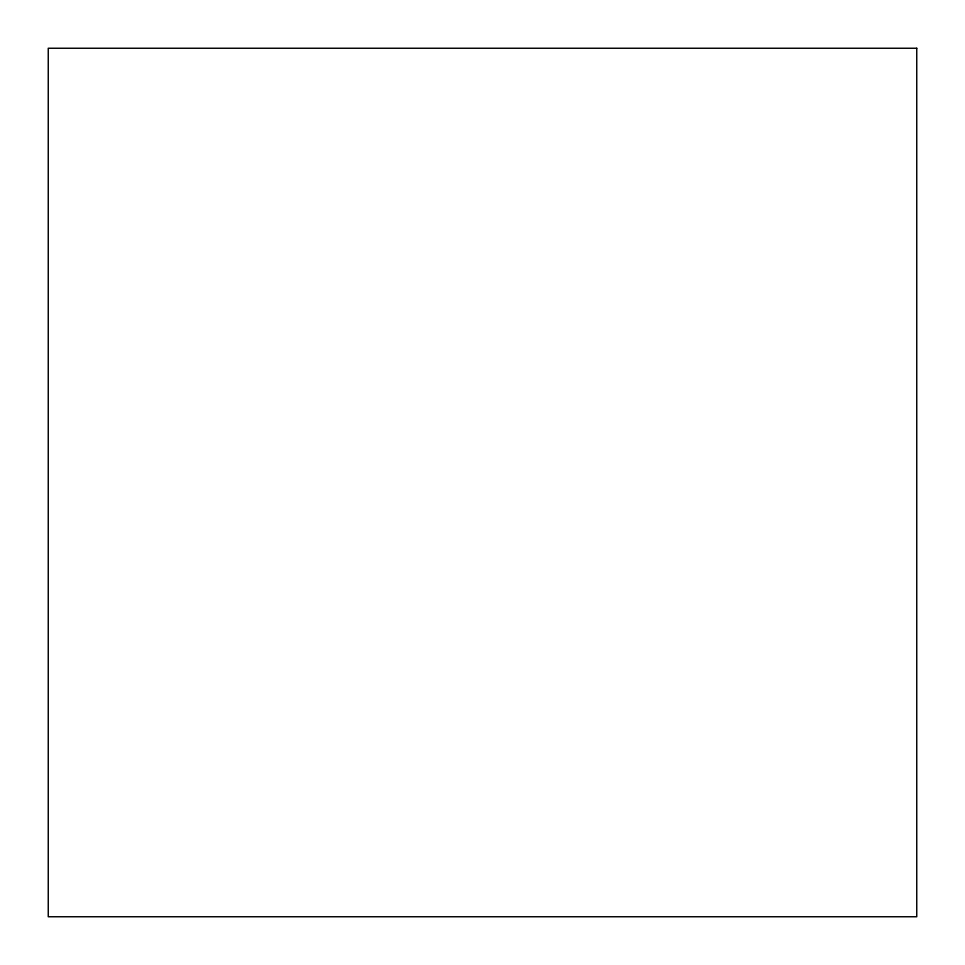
<?xml version="1.0" encoding="UTF-8"?>
<svg xmlns="http://www.w3.org/2000/svg" width="965" height="965" viewBox="0 0 965 965"><rect width="100%" height="100%" fill="white"/><g stroke="black" fill="none" stroke-linecap="round" stroke-linejoin="round"><path stroke-width="1.45" d="M916.75 48.25L48.25 48.25L48.25 916.75L916.75 916.75L916.75 48.25"/></g></svg>
